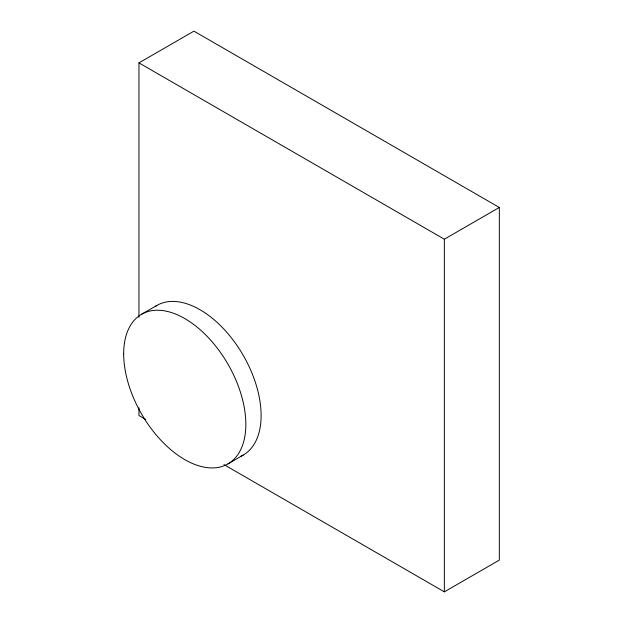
<?xml version="1.0" encoding="UTF-8"?>
<svg xmlns="http://www.w3.org/2000/svg" width="623" height="623" viewBox="0 0 623 623"><rect width="100%" height="100%" fill="white"/><g stroke="black" fill="none" stroke-linecap="round" stroke-linejoin="round"><path stroke-width="0.93" d="M138.952 317.411L138.952 62.884L193.924 31.15L499.319 207.467L499.319 560.116L444.347 591.85L223.922 464.587M141.569 314.272L156.84 305.457M138.952 62.884L444.347 239.209L499.319 207.467M227.948 463.886L243.219 455.07M145.681 419.419L138.952 415.533L138.952 407.761M444.347 239.209L444.347 591.85M155.267 306.438A86.379 49.871 60 0 1 243.624 356.029A86.379 49.871 60 0 1 240.743 456.348M123.681 353.817A86.379 49.871 60 0 0 215.301 467.795A86.379 49.871 60 0 0 215.301 345.633A86.379 49.871 60 0 0 123.681 353.817"/></g></svg>
